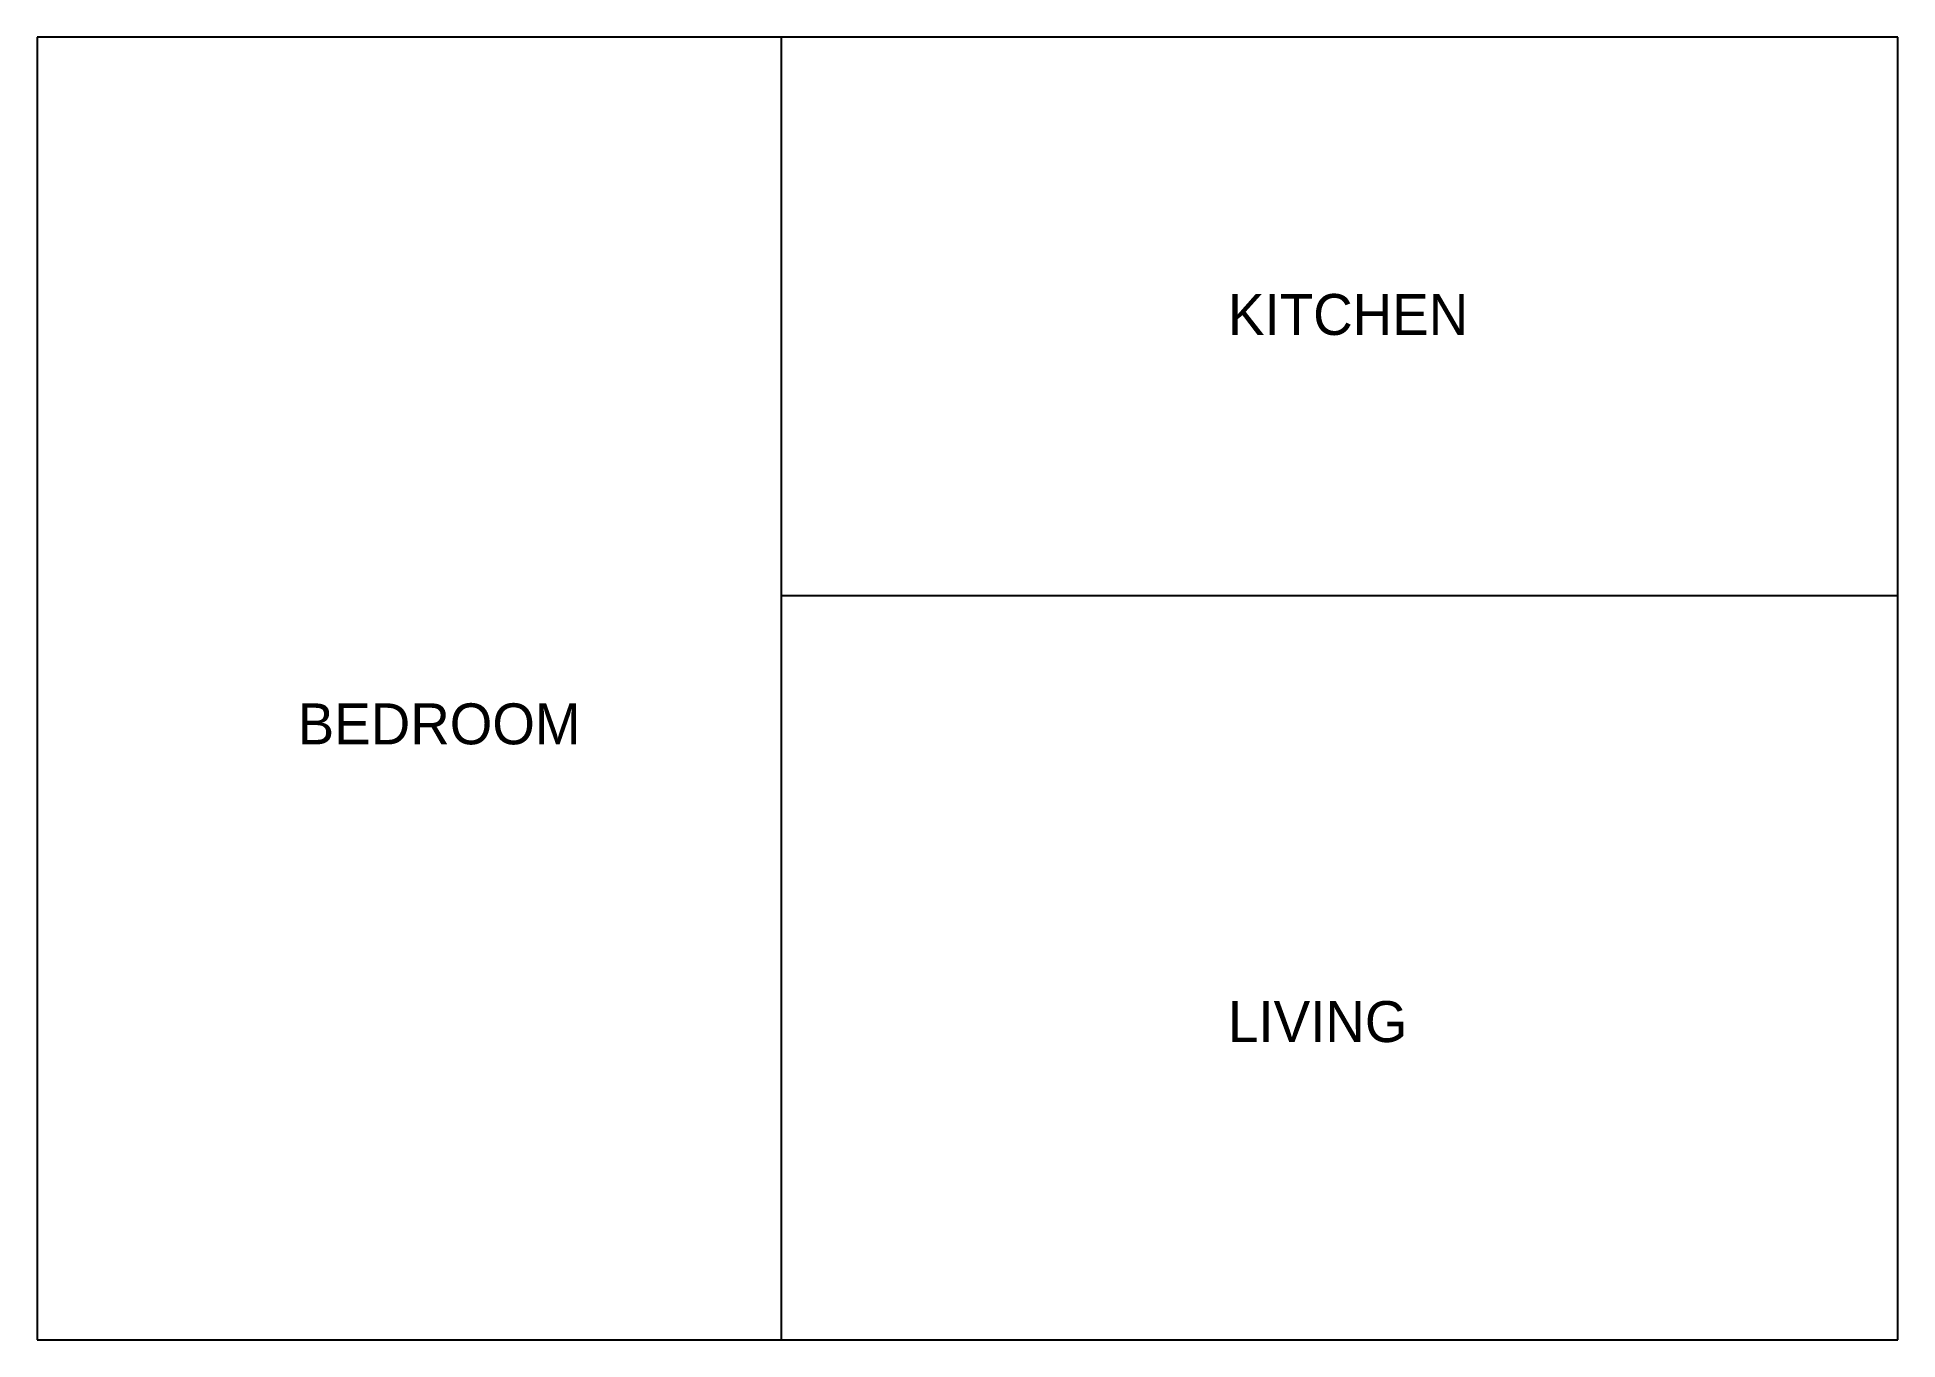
# Model space of a CAD drawing. Header units: metres. Extents: x 0 to 10, y 0 to 7.
import ezdxf

# ---------------------------------------------------------------- set-up
doc = ezdxf.new("R2010")
doc.units = ezdxf.units.M
doc.layers.add('A-ANNO-TEXT', color=2, linetype='Continuous')
doc.layers.add('A-WALL', color=7, linetype='Continuous')

msp = doc.modelspace()

# ---------------------------------------------------------------- linework, layer by layer
at = {"layer": 'A-WALL'}
for p, q in [((10, 7), (0, 7)), ((0, 7), (0, 0)), ((4, 0), (4, 7)), ((10, 0), (10, 7)), ((4, 4), (10, 4)), ((0, 0), (10, 0))]:
    msp.add_line(p, q, dxfattribs=at)

# ---------------------------------------------------------------- texts
at = {"layer": 'A-ANNO-TEXT'}
for s, p in [('KITCHEN', (6.4, 5.4)), ('BEDROOM', (1.4, 3.2)), ('LIVING', (6.4, 1.6))]:
    msp.add_text(s, height=0.22, dxfattribs=at).set_placement(p)

doc.saveas('drawing.dxf')
